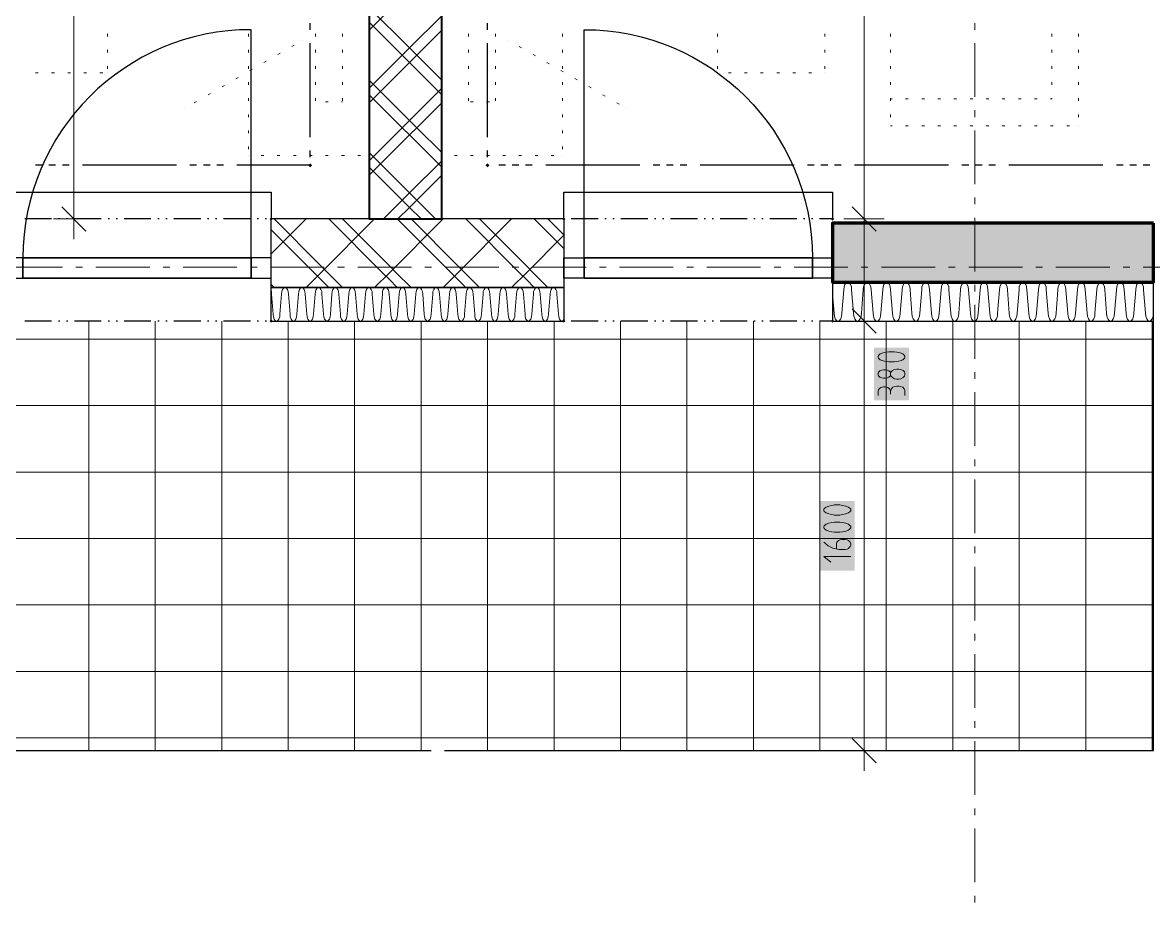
# Model space of a CAD drawing. Header units: millimetres. Extents: x 0 to 594, y 0 to 420.
# Drawn here: x 446.1 to 488.67, y 132.79 to 165.91 of the extents above; entities that cross this region are included whole.
import ezdxf

# ---------------------------------------------------------------- set-up
doc = ezdxf.new("R2010")
doc.units = ezdxf.units.MM
doc.header["$LTSCALE"] = 8
for name, color, linetype in [('PDF_Dvere', 7, 'Continuous'), ('PDF_Koty delkove', 7, 'Continuous'), ('PDF_Nabytek', 7, 'Continuous'), ('PDF_Obecne 0.25', 7, 'Continuous'), ('PDF_Osy hlavni', 7, 'Continuous'), ('PDF_Pozarni useky', 7, 'Continuous'), ('PDF_Srafy', 7, 'Continuous'), ('PDF_Steny akusticke', 7, 'Continuous'), ('PDF_Steny obvodove nosne', 7, 'Continuous'), ('PDF_Steny sendvic', 7, 'Continuous'), ('PDF_Zatepleni', 7, 'Continuous')]:
    doc.layers.add(name, color=color, linetype=linetype)

msp = doc.modelspace()

# ---------------------------------------------------------------- linework, layer by layer
at = {"layer": 'PDF_Dvere', "lineweight": 25}
for points in [[(454.703, 157.054), (454.703, 165.647, 0.414213), (446.11, 157.054)], [(467.239, 157.054), (467.239, 165.647, -0.414213), (475.833, 157.054)]]:
    msp.add_lwpolyline(points, format="xyb", dxfattribs=at)
for points in [[(445.352, 156.295), (446.11, 156.295), (446.11, 157.054), (445.352, 157.054)], [(446.11, 156.295), (446.11, 157.054)], [(454.703, 156.295), (455.462, 156.295), (455.462, 157.054), (454.703, 157.054)], [(454.703, 156.295), (454.703, 157.054)], [(467.239, 156.295), (466.481, 156.295), (466.481, 157.054), (467.239, 157.054)], [(467.239, 156.295), (467.239, 157.054)], [(476.591, 156.295), (475.833, 156.295), (475.833, 157.054), (476.591, 157.054)], [(475.833, 156.295), (475.833, 157.054)]]:
    msp.add_lwpolyline(points, close=True, dxfattribs=at)
for points in [[(446.11, 157.054), (454.703, 157.054), (446.11, 157.054)], [(475.833, 157.054), (467.239, 157.054), (475.833, 157.054)], [(446.11, 156.295), (454.703, 156.295), (446.11, 156.295)], [(475.833, 156.295), (467.239, 156.295), (475.833, 156.295)]]:
    msp.add_lwpolyline(points, dxfattribs=at)
at = {"layer": 'PDF_Koty delkove', "lineweight": 18}
for points in [[(477.781, 138.502), (477.781, 146.352), (477.781, 154.678), (477.781, 158.025), (477.781, 158.52), (477.781, 168.917), (477.781, 199.767), (477.781, 205.833), (477.781, 207.299), (477.781, 214.376), (477.781, 232.826), (477.781, 239.448), (477.781, 240.964), (477.781, 243.694), (477.781, 251.276), (477.781, 258.858)], [(448.028, 158.52), (448.028, 205.833), (448.028, 207.299), (448.028, 214.376), (448.028, 239.448), (448.028, 240.964), (448.028, 243.694)], [(448.483, 158.065), (447.573, 158.975)], [(478.236, 158.065), (477.326, 158.975)], [(448.786, 158.52), (448.028, 158.52), (447.269, 158.52)], [(448.028, 158.52), (448.028, 157.761)], [(478.539, 158.52), (477.781, 158.52), (477.023, 158.52)], [(478.236, 154.223), (477.326, 155.133)], [(478.539, 154.678), (477.781, 154.678), (477.023, 154.678)], [(478.78, 152.628), (478.762, 152.601), (478.712, 152.56), (478.645, 152.534), (478.577, 152.52), (478.51, 152.52), (478.443, 152.534), (478.375, 152.56), (478.325, 152.615), (478.309, 152.655), (478.309, 152.709), (478.325, 152.749), (478.375, 152.803), (478.443, 152.83), (478.51, 152.844), (478.577, 152.844), (478.645, 152.83), (478.712, 152.803), (478.762, 152.763), (478.78, 152.736)], [(479.083, 152.871), (479.015, 152.871), (478.931, 152.857), (478.847, 152.817), (478.797, 152.763), (478.78, 152.736), (478.78, 152.628), (478.797, 152.601), (478.847, 152.547), (478.931, 152.506), (479.015, 152.492), (479.083, 152.492), (479.167, 152.506), (479.252, 152.547), (479.302, 152.601), (479.32, 152.655), (479.32, 152.709), (479.302, 152.763)], [(479.302, 152.763), (479.252, 152.817), (479.167, 152.857), (479.083, 152.871)], [(478.309, 151.872), (478.309, 152.034), (478.325, 152.088), (478.359, 152.142), (478.41, 152.169), (478.51, 152.196), (478.577, 152.196), (478.679, 152.169), (478.746, 152.115), (478.78, 152.034), (478.78, 151.926)], [(479.32, 151.872), (479.32, 152.061), (479.285, 152.128), (479.235, 152.182), (479.151, 152.209), (479.083, 152.223), (479.015, 152.223), (478.931, 152.209), (478.865, 152.182), (478.814, 152.128), (478.78, 152.034)], [(476.87, 147.752), (476.668, 147.752), (476.568, 147.738), (476.45, 147.711), (476.349, 147.671), (476.281, 147.617), (476.265, 147.59), (476.265, 147.536), (476.281, 147.509), (476.349, 147.455), (476.45, 147.415), (476.568, 147.387), (476.668, 147.373), (476.87, 147.373), (476.971, 147.387), (477.09, 147.415), (477.191, 147.455), (477.258, 147.509), (477.276, 147.536), (477.276, 147.59), (477.258, 147.617), (477.191, 147.671), (477.09, 147.711), (476.971, 147.738), (476.87, 147.752)], [(477.072, 146.455), (477.14, 146.442), (477.191, 146.415), (477.224, 146.388), (477.258, 146.348), (477.276, 146.293), (477.276, 146.24), (477.258, 146.186), (477.224, 146.145), (477.191, 146.118), (477.14, 146.091), (477.072, 146.077), (476.837, 146.077), (476.601, 146.131), (476.432, 146.212), (476.265, 146.348)], [(476.736, 146.105), (476.736, 146.293), (476.753, 146.348), (476.786, 146.388), (476.821, 146.415), (476.87, 146.442), (476.938, 146.455), (477.072, 146.455)], [(477.276, 145.807), (476.265, 145.807), (476.534, 145.592)], [(478.236, 138.048), (477.326, 138.957)], [(478.539, 138.502), (477.781, 138.502), (477.023, 138.502)], [(477.781, 138.502), (477.781, 137.744)]]:
    msp.add_lwpolyline(points, dxfattribs=at)
for points in [[(478.914, 153.519), (478.712, 153.519), (478.612, 153.505), (478.494, 153.478), (478.392, 153.438), (478.325, 153.384), (478.309, 153.357), (478.309, 153.303), (478.325, 153.276), (478.392, 153.222), (478.494, 153.182), (478.612, 153.154), (478.712, 153.14), (478.914, 153.14), (479.015, 153.154), (479.133, 153.182), (479.235, 153.222), (479.302, 153.276), (479.32, 153.303), (479.32, 153.357), (479.302, 153.384), (479.235, 153.438), (479.133, 153.478), (479.015, 153.505)], [(476.87, 147.104), (476.668, 147.104), (476.568, 147.09), (476.45, 147.063), (476.349, 147.023), (476.281, 146.969), (476.265, 146.942), (476.265, 146.888), (476.281, 146.86), (476.349, 146.807), (476.45, 146.767), (476.568, 146.739), (476.668, 146.725), (476.87, 146.725), (476.971, 146.739), (477.09, 146.767), (477.191, 146.807), (477.258, 146.86), (477.276, 146.888), (477.276, 146.942), (477.258, 146.969), (477.191, 147.023), (477.09, 147.063), (476.971, 147.09)]]:
    msp.add_lwpolyline(points, close=True, dxfattribs=at)
at = {"layer": 'PDF_Koty delkove', "color": 7, "lineweight": 18, "true_color": 0xffffff, "transparency": 33554559}
for points in [[(479.471, 151.693), (479.471, 153.67), (478.157, 151.693), (478.157, 153.67)], [(477.427, 145.277), (477.427, 147.903), (476.113, 145.277), (476.113, 147.903)]]:
    msp.add_solid(points, dxfattribs=at)
at = {"layer": 'PDF_Nabytek', "lineweight": 13}
for points in [[(449.296, 165.392), (449.296, 165.493)], [(454.602, 165.392), (454.602, 165.493)], [(456.649, 165.255), (456.649, 165.255)], [(457.13, 165.392), (457.13, 165.493)], [(458.141, 165.392), (458.141, 165.493)], [(459.152, 165.392), (459.152, 165.493)], [(461.881, 165.392), (461.881, 165.493)], [(462.892, 165.392), (462.892, 165.493)], [(463.903, 165.392), (463.903, 165.493)], [(464.384, 165.255), (464.384, 165.255)], [(466.431, 165.392), (466.431, 165.493)], [(472.258, 165.392), (472.258, 165.493)], [(476.302, 165.392), (476.302, 165.493)], [(478.777, 165.392), (478.777, 165.493)], [(484.843, 165.392), (484.843, 165.493)], [(485.853, 165.392), (485.853, 165.493)], [(449.296, 164.785), (449.296, 164.886)], [(454.602, 164.785), (454.602, 164.886)], [(455.71, 164.713), (455.797, 164.763)], [(456.235, 165.016), (456.322, 165.066)], [(457.13, 164.785), (457.13, 164.886)], [(458.141, 164.785), (458.141, 164.886)], [(459.152, 164.785), (459.152, 164.886)], [(461.881, 164.785), (461.881, 164.886)], [(462.892, 164.785), (462.892, 164.886)], [(463.903, 164.785), (463.903, 164.886)], [(464.879, 164.969), (464.792, 165.02)], [(466.431, 164.785), (466.431, 164.886)], [(472.258, 164.785), (472.258, 164.886)], [(476.302, 164.785), (476.302, 164.886)], [(478.777, 164.785), (478.777, 164.886)], [(484.843, 164.785), (484.843, 164.886)], [(485.853, 164.785), (485.853, 164.886)], [(455.184, 164.409), (455.272, 164.46)], [(465.404, 164.666), (465.317, 164.716)], [(465.93, 164.362), (465.842, 164.413)], [(446.688, 164.022), (446.587, 164.022)], [(447.295, 164.022), (447.194, 164.022)], [(447.901, 164.022), (447.8, 164.022)], [(448.508, 164.022), (448.407, 164.022)], [(449.115, 164.022), (449.014, 164.022)], [(449.296, 164.179), (449.296, 164.28)], [(449.296, 164.022), (449.296, 164.022)], [(449.296, 164.022), (449.296, 164.022)], [(454.602, 164.179), (454.602, 164.28)], [(454.659, 164.106), (454.746, 164.157)], [(457.13, 164.179), (457.13, 164.28)], [(458.141, 164.179), (458.141, 164.28)], [(459.152, 164.179), (459.152, 164.28)], [(461.881, 164.179), (461.881, 164.28)], [(462.892, 164.179), (462.892, 164.28)], [(463.903, 164.179), (463.903, 164.28)], [(466.455, 164.059), (466.368, 164.11)], [(466.431, 164.179), (466.431, 164.28)], [(472.258, 164.179), (472.258, 164.28)], [(472.258, 164.022), (472.258, 164.022)], [(472.258, 164.022), (472.258, 164.022)], [(472.771, 164.022), (472.67, 164.022)], [(473.378, 164.022), (473.277, 164.022)], [(473.984, 164.022), (473.883, 164.022)], [(474.591, 164.022), (474.49, 164.022)], [(475.198, 164.022), (475.097, 164.022)], [(475.804, 164.022), (475.703, 164.022)], [(476.302, 164.179), (476.302, 164.28)], [(476.302, 164.022), (476.302, 164.022)], [(476.302, 164.022), (476.302, 164.022)], [(478.777, 164.179), (478.777, 164.28)], [(484.843, 164.179), (484.843, 164.28)], [(485.853, 164.179), (485.853, 164.28)], [(453.608, 163.499), (453.696, 163.55)], [(454.134, 163.803), (454.221, 163.853)], [(454.602, 163.572), (454.602, 163.673)], [(457.13, 163.572), (457.13, 163.673)], [(458.141, 163.572), (458.141, 163.673)], [(459.152, 163.572), (459.152, 163.673)], [(461.881, 163.572), (461.881, 163.673)], [(462.892, 163.572), (462.892, 163.673)], [(463.903, 163.572), (463.903, 163.673)], [(466.431, 163.572), (466.431, 163.673)], [(466.98, 163.756), (466.893, 163.806)], [(467.506, 163.453), (467.418, 163.503)], [(478.777, 163.572), (478.777, 163.673)], [(484.843, 163.572), (484.843, 163.673)], [(485.853, 163.572), (485.853, 163.673)], [(453.083, 163.196), (453.171, 163.247)], [(454.602, 162.966), (454.602, 163.067)], [(457.13, 162.966), (457.13, 163.067)], [(458.141, 162.966), (458.141, 163.067)], [(459.152, 162.966), (459.152, 163.067)], [(461.881, 162.966), (461.881, 163.067)], [(462.892, 162.966), (462.892, 163.067)], [(463.903, 162.966), (463.903, 163.067)], [(466.431, 162.966), (466.431, 163.067)], [(468.031, 163.149), (467.943, 163.2)], [(478.777, 162.966), (478.777, 163.067)], [(484.843, 163.043), (484.843, 163.067)], [(485.853, 162.966), (485.853, 163.067)], [(452.186, 162.678), (452.186, 162.678)], [(452.558, 162.893), (452.645, 162.943)], [(457.13, 162.927), (457.13, 162.927)], [(457.13, 162.927), (457.13, 162.927)], [(457.607, 162.927), (457.506, 162.927)], [(458.141, 162.927), (458.112, 162.927)], [(458.141, 162.927), (458.141, 162.927)], [(458.141, 162.927), (458.141, 162.927)], [(462.892, 162.927), (462.892, 162.927)], [(462.892, 162.927), (462.892, 162.927)], [(463.066, 162.927), (462.965, 162.927)], [(463.673, 162.927), (463.571, 162.927)], [(463.903, 162.927), (463.903, 162.927)], [(463.903, 162.927), (463.903, 162.927)], [(468.556, 162.846), (468.469, 162.897)], [(468.847, 162.678), (468.847, 162.678)], [(478.837, 163.043), (478.777, 163.043)], [(478.777, 163.043), (478.777, 163.043)], [(479.444, 163.043), (479.343, 163.043)], [(480.05, 163.043), (479.949, 163.043)], [(480.657, 163.043), (480.556, 163.043)], [(481.263, 163.043), (481.162, 163.043)], [(481.87, 163.043), (481.769, 163.043)], [(482.477, 163.043), (482.375, 163.043)], [(483.083, 163.043), (482.982, 163.043)], [(483.69, 163.043), (483.589, 163.043)], [(484.296, 163.043), (484.195, 163.043)], [(484.843, 163.043), (484.802, 163.043)], [(484.843, 163.043), (484.843, 163.043)], [(484.843, 163.043), (484.843, 163.043)], [(454.602, 162.359), (454.602, 162.46)], [(459.152, 162.359), (459.152, 162.46)], [(461.881, 162.359), (461.881, 162.46)], [(466.431, 162.359), (466.431, 162.46)], [(478.777, 162.359), (478.777, 162.46)], [(485.853, 162.359), (485.853, 162.46)], [(454.602, 161.752), (454.602, 161.853)], [(459.152, 161.752), (459.152, 161.853)], [(461.881, 161.752), (461.881, 161.853)], [(466.431, 161.752), (466.431, 161.853)], [(478.777, 162.032), (478.777, 162.032)], [(478.837, 162.032), (478.777, 162.032)], [(478.777, 162.032), (478.777, 162.032)], [(479.444, 162.032), (479.343, 162.032)], [(480.05, 162.032), (479.949, 162.032)], [(480.657, 162.032), (480.556, 162.032)], [(481.263, 162.032), (481.162, 162.032)], [(481.87, 162.032), (481.769, 162.032)], [(482.477, 162.032), (482.375, 162.032)], [(483.083, 162.032), (482.982, 162.032)], [(483.69, 162.032), (483.589, 162.032)], [(484.296, 162.032), (484.195, 162.032)], [(484.903, 162.032), (484.802, 162.032)], [(485.509, 162.032), (485.408, 162.032)], [(485.853, 162.032), (485.853, 162.032)], [(485.853, 162.032), (485.853, 162.032)], [(454.602, 161.146), (454.602, 161.247)], [(459.152, 161.146), (459.152, 161.247)], [(461.881, 161.146), (461.881, 161.247)], [(466.431, 161.146), (466.431, 161.247)], [(454.602, 160.905), (454.602, 160.905)], [(454.602, 160.905), (454.602, 160.905)], [(455.18, 160.905), (455.079, 160.905)], [(455.787, 160.905), (455.686, 160.905)], [(456.394, 160.905), (456.293, 160.905)], [(457, 160.905), (456.899, 160.905)], [(457.607, 160.905), (457.506, 160.905)], [(458.213, 160.905), (458.112, 160.905)], [(458.82, 160.905), (458.719, 160.905)], [(459.152, 160.905), (459.152, 160.905)], [(459.152, 160.905), (459.152, 160.905)], [(461.881, 160.905), (461.881, 160.905)], [(461.881, 160.905), (461.881, 160.905)], [(462.459, 160.905), (462.358, 160.905)], [(463.066, 160.905), (462.965, 160.905)], [(463.673, 160.905), (463.571, 160.905)], [(464.279, 160.905), (464.178, 160.905)], [(464.886, 160.905), (464.785, 160.905)], [(465.492, 160.905), (465.391, 160.905)], [(466.099, 160.905), (465.998, 160.905)], [(466.431, 160.905), (466.431, 160.905)], [(466.431, 160.905), (466.431, 160.905)]]:
    msp.add_lwpolyline(points, dxfattribs=at)
at = {"layer": 'PDF_Obecne 0.25', "lineweight": 25}
for points in [[(445.352, 158.52), (445.352, 159.531), (455.462, 159.531), (455.462, 158.52)], [(466.481, 158.52), (466.481, 159.531), (476.591, 159.531), (476.591, 158.52)], [(440.752, 154.678), (440.752, 138.502), (461.478, 138.502)], [(461.983, 138.502), (488.672, 138.502), (488.672, 154.678)]]:
    msp.add_lwpolyline(points, dxfattribs=at)
at = {"layer": 'PDF_Osy hlavni', "lineweight": 18}
for points in [[(481.949, 165.645), (481.949, 165.897)], [(481.949, 163.117), (481.949, 165.139)], [(481.949, 162.359), (481.949, 162.612)], [(481.949, 159.832), (481.949, 161.853)], [(481.949, 159.073), (481.949, 159.326)], [(481.949, 156.546), (481.949, 158.568)], [(447.598, 156.7), (445.576, 156.7)], [(448.356, 156.7), (448.104, 156.7)], [(450.884, 156.7), (448.862, 156.7)], [(451.642, 156.7), (451.389, 156.7)], [(454.169, 156.7), (452.148, 156.7)], [(454.928, 156.7), (454.675, 156.7)], [(457.455, 156.7), (455.433, 156.7)], [(458.213, 156.7), (457.961, 156.7)], [(460.741, 156.7), (458.719, 156.7)], [(461.499, 156.7), (461.246, 156.7)], [(464.026, 156.7), (462.004, 156.7)], [(464.785, 156.7), (464.532, 156.7)], [(467.312, 156.7), (465.29, 156.7)], [(468.07, 156.7), (467.818, 156.7)], [(470.598, 156.7), (468.576, 156.7)], [(471.356, 156.7), (471.103, 156.7)], [(473.883, 156.7), (471.861, 156.7)], [(474.642, 156.7), (474.389, 156.7)], [(477.169, 156.7), (475.147, 156.7)], [(477.927, 156.7), (477.674, 156.7)], [(480.455, 156.7), (478.433, 156.7)], [(481.213, 156.7), (480.96, 156.7)], [(483.74, 156.7), (481.718, 156.7)], [(484.498, 156.7), (484.246, 156.7)], [(487.026, 156.7), (485.004, 156.7)], [(487.784, 156.7), (487.531, 156.7)], [(490.312, 156.7), (488.29, 156.7)], [(481.949, 155.788), (481.949, 156.04)], [(481.949, 153.26), (481.949, 155.282)], [(481.949, 152.502), (481.949, 152.755)], [(481.949, 149.975), (481.949, 151.997)], [(481.949, 149.216), (481.949, 149.469)], [(481.949, 146.689), (481.949, 148.711)], [(481.949, 145.931), (481.949, 146.183)], [(481.949, 143.403), (481.949, 145.425)], [(481.949, 142.645), (481.949, 142.898)], [(481.949, 140.118), (481.949, 142.14)], [(481.949, 139.359), (481.949, 139.612)], [(481.949, 136.832), (481.949, 138.854)], [(481.949, 136.074), (481.949, 136.327)], [(481.949, 133.546), (481.949, 135.568)], [(481.949, 132.788), (481.949, 133.041)]]:
    msp.add_lwpolyline(points, dxfattribs=at)
at = {"layer": 'PDF_Pozarni useky', "lineweight": 30}
for points in [[(456.928, 165.645), (456.928, 165.897)], [(463.6, 165.645), (463.6, 165.897)], [(456.928, 161.601), (456.928, 165.139)], [(463.6, 161.601), (463.6, 165.139)], [(456.928, 160.842), (456.928, 161.095)], [(463.6, 160.842), (463.6, 161.095)], [(446.84, 160.542), (446.587, 160.542)], [(447.345, 160.542), (447.093, 160.542)], [(447.851, 160.542), (447.598, 160.542)], [(451.895, 160.542), (448.356, 160.542)], [(452.653, 160.542), (452.4, 160.542)], [(453.159, 160.542), (452.906, 160.542)], [(453.664, 160.542), (453.411, 160.542)], [(456.928, 160.542), (454.169, 160.542)], [(456.928, 160.542), (456.928, 160.59)], [(463.6, 160.542), (463.6, 160.59)], [(464.279, 160.542), (464.026, 160.542)], [(464.785, 160.542), (464.532, 160.542)], [(465.29, 160.542), (465.037, 160.542)], [(469.334, 160.542), (465.796, 160.542)], [(470.092, 160.542), (469.839, 160.542)], [(470.598, 160.542), (470.345, 160.542)], [(471.103, 160.542), (470.85, 160.542)], [(475.147, 160.542), (471.609, 160.542)], [(475.905, 160.542), (475.653, 160.542)], [(476.411, 160.542), (476.158, 160.542)], [(476.916, 160.542), (476.664, 160.542)], [(480.96, 160.542), (477.422, 160.542)], [(481.718, 160.542), (481.466, 160.542)], [(482.224, 160.542), (481.971, 160.542)], [(482.729, 160.542), (482.477, 160.542)], [(486.773, 160.542), (483.235, 160.542)], [(487.531, 160.542), (487.279, 160.542)], [(488.037, 160.542), (487.784, 160.542)], [(488.542, 160.542), (488.29, 160.542)]]:
    msp.add_lwpolyline(points, dxfattribs=at)
at = {"layer": 'PDF_Pozarni useky', "lineweight": 30, "transparency": 33554559}
for points in [[(457.003, 160.542), (456.928, 160.466), (456.928, 160.617), (456.852, 160.542)], [(456.928, 160.466), (456.852, 160.542), (457.003, 160.542), (456.928, 160.617)], [(463.6, 160.466), (463.524, 160.542), (463.676, 160.542), (463.6, 160.617)], [(463.676, 160.542), (463.6, 160.466), (463.6, 160.617), (463.524, 160.542)]]:
    msp.add_solid(points, dxfattribs=at)
at = {"layer": 'PDF_Srafy', "lineweight": 9}
for points in [[(448.593, 154.678), (448.593, 153.996), (448.593, 148.992)], [(451.095, 154.678), (451.095, 151.494), (451.095, 146.49)], [(453.597, 154.678), (453.597, 153.996), (453.597, 148.992), (453.597, 143.988)], [(456.099, 154.678), (456.099, 151.494), (456.099, 146.49), (456.099, 141.486)], [(458.601, 154.678), (458.601, 153.996), (458.601, 148.992), (458.601, 143.988), (458.601, 138.984), (458.601, 138.502)], [(461.103, 154.678), (461.103, 151.494), (461.103, 146.49), (461.103, 141.486), (461.103, 138.502)], [(488.672, 138.984), (488.626, 138.984), (483.622, 138.984), (478.617, 138.984), (473.613, 138.984), (468.609, 138.984), (463.605, 138.984), (463.605, 143.988), (463.605, 148.992), (463.605, 153.996), (463.605, 154.678)], [(466.107, 154.678), (466.107, 151.494), (466.107, 146.49), (466.107, 141.486), (466.107, 138.502)], [(468.609, 154.678), (468.609, 153.996), (468.609, 148.992), (468.609, 143.988), (468.609, 138.984), (468.609, 138.502)], [(471.111, 154.678), (471.111, 151.494), (471.111, 146.49), (471.111, 141.486), (471.111, 138.502)], [(473.613, 154.678), (473.613, 153.996)], [(476.115, 154.678), (476.115, 151.494)], [(478.617, 154.678), (478.617, 153.996), (478.617, 148.992), (478.617, 143.988)], [(481.119, 154.678), (481.119, 151.494), (481.119, 146.49), (481.119, 141.486)], [(483.622, 154.678), (483.622, 153.996), (483.622, 148.992), (483.622, 143.988), (483.622, 138.984)], [(486.124, 154.678), (486.124, 151.494), (486.124, 146.49), (486.124, 141.486), (486.124, 138.502)], [(488.626, 154.678), (488.626, 153.996), (488.626, 148.992), (488.626, 143.988), (488.626, 138.984), (488.626, 138.502)], [(453.597, 153.996), (448.593, 153.996), (443.589, 153.996), (440.752, 153.996)], [(488.672, 153.996), (488.626, 153.996), (483.622, 153.996), (478.617, 153.996), (473.613, 153.996), (468.609, 153.996), (463.605, 153.996), (458.601, 153.996), (453.597, 153.996)], [(473.613, 153.996), (473.613, 148.992), (473.613, 143.988), (473.613, 138.984), (473.613, 138.502)], [(456.099, 151.494), (451.095, 151.494), (446.091, 151.494), (441.087, 151.494), (440.752, 151.494)], [(488.672, 151.494), (486.124, 151.494), (481.119, 151.494), (476.115, 151.494), (471.111, 151.494), (466.107, 151.494), (461.103, 151.494), (456.099, 151.494)], [(476.115, 151.494), (476.115, 146.49), (476.115, 141.486), (476.115, 138.502)], [(458.601, 148.992), (453.597, 148.992), (448.593, 148.992), (443.589, 148.992), (440.752, 148.992)], [(448.593, 148.992), (448.593, 143.988), (448.593, 138.984), (448.593, 138.502)], [(488.672, 148.992), (488.626, 148.992), (483.622, 148.992), (478.617, 148.992), (473.613, 148.992), (468.609, 148.992), (463.605, 148.992), (458.601, 148.992)], [(456.099, 146.49), (451.095, 146.49), (446.091, 146.49), (441.087, 146.49), (440.752, 146.49)], [(451.095, 146.49), (451.095, 141.486), (451.095, 138.502)], [(488.672, 146.49), (486.124, 146.49), (481.119, 146.49), (476.115, 146.49), (471.111, 146.49), (466.107, 146.49), (461.103, 146.49), (456.099, 146.49)], [(458.601, 143.988), (453.597, 143.988), (448.593, 143.988), (443.589, 143.988), (440.752, 143.988)], [(453.597, 143.988), (453.597, 138.984), (453.597, 138.502)], [(488.672, 143.988), (488.626, 143.988), (483.622, 143.988), (478.617, 143.988), (473.613, 143.988), (468.609, 143.988), (463.605, 143.988), (458.601, 143.988)], [(478.617, 143.988), (478.617, 138.984), (478.617, 138.502)], [(461.103, 141.486), (456.099, 141.486), (451.095, 141.486), (446.091, 141.486), (441.087, 141.486), (440.752, 141.486)], [(456.099, 141.486), (456.099, 138.502)], [(488.672, 141.486), (486.124, 141.486), (481.119, 141.486), (476.115, 141.486), (471.111, 141.486), (466.107, 141.486), (461.103, 141.486)], [(481.119, 141.486), (481.119, 138.502)], [(463.605, 138.984), (458.601, 138.984), (453.597, 138.984), (448.593, 138.984), (443.589, 138.984), (440.752, 138.984)], [(463.605, 138.984), (463.605, 138.502)], [(483.622, 138.984), (483.622, 138.502)]]:
    msp.add_lwpolyline(points, dxfattribs=at)
at = {"layer": 'PDF_Steny akusticke', "lineweight": 40}
msp.add_lwpolyline([(459.303, 205.833), (459.152, 205.833), (459.152, 158.52), (461.881, 158.52), (461.881, 205.833), (461.73, 205.833)], dxfattribs=at)
at = {"layer": 'PDF_Steny akusticke', "lineweight": 9}
for points in [[(459.152, 165.627), (460.668, 167.143), (460.941, 167.416)], [(460.941, 164.687), (460.668, 164.959), (459.152, 166.476)], [(459.152, 163.443), (460.395, 164.687), (460.668, 164.959), (461.881, 166.173)], [(460.395, 164.687), (459.152, 165.93)], [(459.152, 162.897), (460.668, 164.414), (460.941, 164.687), (461.881, 165.627)], [(460.668, 164.414), (460.395, 164.687)], [(461.881, 163.2), (460.668, 164.414)], [(461.881, 163.746), (460.941, 164.687)], [(460.941, 161.957), (460.668, 162.23), (459.152, 163.746)], [(459.152, 160.713), (460.395, 161.957), (460.668, 162.23), (461.881, 163.443)], [(460.395, 161.957), (459.152, 163.2)], [(459.152, 160.167), (460.668, 161.684), (460.941, 161.957), (461.881, 162.897)], [(460.668, 161.684), (460.395, 161.957)], [(461.881, 161.017), (460.941, 161.957)], [(461.881, 160.471), (460.668, 161.684)], [(460.941, 159.227), (460.668, 159.5), (459.152, 161.017)], [(460.668, 159.5), (461.881, 160.713)], [(460.395, 159.227), (459.152, 160.471)], [(460.941, 159.227), (461.881, 160.167)], [(459.687, 158.52), (460.395, 159.227)], [(460.233, 158.52), (460.668, 158.954), (460.941, 159.227)], [(460.395, 159.227), (460.668, 159.5)], [(460.668, 158.954), (460.395, 159.227)], [(461.649, 158.52), (460.941, 159.227)], [(461.103, 158.52), (460.668, 158.954)]]:
    msp.add_lwpolyline(points, dxfattribs=at)
at = {"layer": 'PDF_Steny obvodove nosne', "lineweight": 70}
msp.add_lwpolyline([(488.672, 158.368), (476.591, 158.368), (476.591, 156.144), (488.672, 156.144)], close=True, dxfattribs=at)
at = {"layer": 'PDF_Steny obvodove nosne', "color": 9, "lineweight": 9, "true_color": 0xc0c0c0, "transparency": 33554559}
msp.add_solid([(488.672, 158.368), (476.591, 158.368), (488.672, 156.144), (476.591, 156.144)], dxfattribs=at)
at = {"layer": 'PDF_Steny sendvic', "lineweight": 25}
for points in [[(447.194, 158.52), (446.183, 158.52)], [(447.497, 158.52), (447.447, 158.52)], [(447.8, 158.52), (447.75, 158.52)], [(449.064, 158.52), (448.053, 158.52)], [(449.367, 158.52), (449.317, 158.52)], [(449.671, 158.52), (449.62, 158.52)], [(450.934, 158.52), (449.923, 158.52)], [(451.238, 158.52), (451.187, 158.52)], [(451.541, 158.52), (451.49, 158.52)], [(452.805, 158.52), (451.794, 158.52)], [(453.108, 158.52), (453.057, 158.52)], [(453.411, 158.52), (453.361, 158.52)], [(454.675, 158.52), (453.664, 158.52)], [(454.978, 158.52), (454.928, 158.52)], [(455.282, 158.52), (455.231, 158.52)], [(466.503, 158.52), (466.481, 158.52)], [(467.767, 158.52), (466.756, 158.52)], [(468.07, 158.52), (468.02, 158.52)], [(468.374, 158.52), (468.323, 158.52)], [(469.637, 158.52), (468.626, 158.52)], [(469.941, 158.52), (469.89, 158.52)], [(470.244, 158.52), (470.193, 158.52)], [(471.508, 158.52), (470.497, 158.52)], [(471.811, 158.52), (471.76, 158.52)], [(472.114, 158.52), (472.064, 158.52)], [(473.378, 158.52), (472.367, 158.52)], [(473.681, 158.52), (473.631, 158.52)], [(473.984, 158.52), (473.934, 158.52)], [(475.248, 158.52), (474.237, 158.52)], [(475.551, 158.52), (475.501, 158.52)], [(475.855, 158.52), (475.804, 158.52)], [(476.591, 158.52), (476.107, 158.52)], [(447.194, 154.678), (446.183, 154.678)], [(447.497, 154.678), (447.447, 154.678)], [(447.8, 154.678), (447.75, 154.678)], [(449.064, 154.678), (448.053, 154.678)], [(449.367, 154.678), (449.317, 154.678)], [(449.671, 154.678), (449.62, 154.678)], [(450.934, 154.678), (449.923, 154.678)], [(451.238, 154.678), (451.187, 154.678)], [(451.541, 154.678), (451.49, 154.678)], [(452.805, 154.678), (451.794, 154.678)], [(453.108, 154.678), (453.057, 154.678)], [(453.411, 154.678), (453.361, 154.678)], [(454.675, 154.678), (453.664, 154.678)], [(454.978, 154.678), (454.928, 154.678)], [(455.282, 154.678), (455.231, 154.678)], [(466.503, 154.678), (466.481, 154.678)], [(467.767, 154.678), (466.756, 154.678)], [(468.07, 154.678), (468.02, 154.678)], [(468.374, 154.678), (468.323, 154.678)], [(469.637, 154.678), (468.626, 154.678)], [(469.941, 154.678), (469.89, 154.678)], [(470.244, 154.678), (470.193, 154.678)], [(471.508, 154.678), (470.497, 154.678)], [(471.811, 154.678), (471.76, 154.678)], [(472.114, 154.678), (472.064, 154.678)], [(473.378, 154.678), (472.367, 154.678)], [(473.681, 154.678), (473.631, 154.678)], [(473.984, 154.678), (473.934, 154.678)], [(475.248, 154.678), (474.237, 154.678)], [(475.551, 154.678), (475.501, 154.678)], [(475.855, 154.678), (475.804, 154.678)], [(476.591, 154.678), (476.107, 154.678)]]:
    msp.add_lwpolyline(points, dxfattribs=at)
at = {"layer": 'PDF_Steny sendvic', "lineweight": 9}
for points in [[(455.462, 157.205), (456.776, 158.52)], [(457.332, 156.755), (455.568, 158.52)], [(456.776, 155.942), (457.332, 156.498), (459.354, 158.52)], [(459.652, 156.498), (457.63, 158.52)], [(459.91, 156.755), (458.146, 158.52)], [(459.354, 155.942), (459.91, 156.498), (461.932, 158.52)], [(462.23, 156.498), (460.208, 158.52)], [(462.488, 156.755), (460.724, 158.52)], [(461.932, 155.942), (462.488, 156.498), (464.51, 158.52)], [(464.808, 156.498), (462.786, 158.52)], [(465.066, 156.755), (463.302, 158.52)], [(466.481, 157.403), (465.364, 158.52)], [(466.481, 157.918), (465.88, 158.52)], [(457.074, 156.498), (455.462, 158.11)], [(464.51, 155.942), (465.066, 156.498), (466.481, 157.913)], [(457.59, 156.498), (457.332, 156.755)], [(460.168, 156.498), (459.91, 156.755)], [(462.746, 156.498), (462.488, 156.755)], [(465.324, 156.498), (465.066, 156.755)], [(457.332, 156.24), (457.074, 156.498)], [(457.63, 155.942), (457.332, 156.24)], [(458.146, 155.942), (457.59, 156.498)], [(459.91, 156.24), (459.652, 156.498)], [(460.208, 155.942), (459.91, 156.24)], [(460.724, 155.942), (460.168, 156.498)], [(462.488, 156.24), (462.23, 156.498)], [(462.786, 155.942), (462.488, 156.24)], [(463.302, 155.942), (462.746, 156.498)], [(465.066, 156.24), (464.808, 156.498)], [(465.364, 155.942), (465.066, 156.24)], [(465.88, 155.942), (465.324, 156.498)], [(455.568, 155.942), (455.462, 156.048)], [(455.966, 155.942), (455.931, 155.924), (455.89, 155.869), (455.862, 155.786), (455.853, 155.689)], [(456.107, 155.689), (456.097, 155.786), (456.07, 155.869), (456.028, 155.924), (455.993, 155.942)], [(456.598, 155.942), (456.563, 155.924), (456.522, 155.869), (456.494, 155.786), (456.485, 155.689)], [(456.739, 155.689), (456.729, 155.786), (456.701, 155.869), (456.66, 155.924), (456.625, 155.942)], [(457.23, 155.942), (457.195, 155.924), (457.154, 155.869), (457.126, 155.786), (457.116, 155.689)], [(457.37, 155.689), (457.361, 155.786), (457.333, 155.869), (457.292, 155.924), (457.257, 155.942)], [(457.862, 155.942), (457.827, 155.924), (457.785, 155.869), (457.758, 155.786), (457.748, 155.689)], [(458.002, 155.689), (457.993, 155.786), (457.965, 155.869), (457.924, 155.924), (457.889, 155.942)], [(458.494, 155.942), (458.459, 155.924), (458.417, 155.869), (458.39, 155.786), (458.38, 155.689)], [(458.634, 155.689), (458.624, 155.786), (458.597, 155.869), (458.556, 155.924), (458.52, 155.942)], [(459.126, 155.942), (459.09, 155.924), (459.049, 155.869), (459.022, 155.786), (459.012, 155.689)], [(459.266, 155.689), (459.256, 155.786), (459.229, 155.869), (459.188, 155.924), (459.152, 155.942)], [(459.758, 155.942), (459.722, 155.924), (459.681, 155.869), (459.654, 155.786), (459.644, 155.689)], [(459.898, 155.689), (459.888, 155.786), (459.861, 155.869), (459.819, 155.924), (459.784, 155.942)], [(460.354, 155.924), (460.313, 155.869), (460.285, 155.786), (460.276, 155.689)], [(460.389, 155.942), (460.354, 155.924)], [(460.53, 155.689), (460.52, 155.786), (460.493, 155.869), (460.451, 155.924), (460.416, 155.942)], [(461.021, 155.942), (460.986, 155.924), (460.945, 155.869), (460.917, 155.786), (460.908, 155.689)], [(461.162, 155.689), (461.152, 155.786), (461.124, 155.869), (461.083, 155.924), (461.048, 155.942)], [(461.653, 155.942), (461.618, 155.924), (461.577, 155.869), (461.549, 155.786), (461.539, 155.689)], [(461.793, 155.689), (461.784, 155.786), (461.756, 155.869), (461.715, 155.924), (461.68, 155.942)], [(462.285, 155.942), (462.25, 155.924), (462.208, 155.869), (462.181, 155.786), (462.171, 155.689)], [(462.425, 155.689), (462.416, 155.786), (462.388, 155.869), (462.347, 155.924), (462.312, 155.942)], [(462.917, 155.942), (462.882, 155.924), (462.84, 155.869), (462.813, 155.786), (462.803, 155.689)], [(463.057, 155.689), (463.047, 155.786), (463.02, 155.869), (462.979, 155.924), (462.943, 155.942)], [(463.549, 155.942), (463.513, 155.924), (463.472, 155.869), (463.445, 155.786), (463.435, 155.689)], [(463.689, 155.689), (463.679, 155.786), (463.652, 155.869), (463.611, 155.924), (463.575, 155.942)], [(464.181, 155.942), (464.145, 155.924), (464.104, 155.869), (464.076, 155.786), (464.067, 155.689)], [(464.321, 155.689), (464.311, 155.786), (464.284, 155.869), (464.242, 155.924), (464.207, 155.942)], [(464.812, 155.942), (464.777, 155.924), (464.736, 155.869), (464.708, 155.786), (464.699, 155.689)], [(464.953, 155.689), (464.943, 155.786), (464.915, 155.869), (464.874, 155.924), (464.839, 155.942)], [(465.444, 155.942), (465.409, 155.924), (465.368, 155.869), (465.34, 155.786), (465.331, 155.689)], [(465.585, 155.689), (465.575, 155.786), (465.547, 155.869), (465.506, 155.924), (465.471, 155.942)], [(466.076, 155.942), (466.041, 155.924), (466, 155.869), (465.972, 155.786), (465.962, 155.689)], [(466.216, 155.689), (466.207, 155.786), (466.179, 155.869), (466.138, 155.924), (466.103, 155.942)], [(455.475, 155.689), (455.465, 155.786), (455.462, 155.797)], [(455.537, 154.931), (455.475, 155.689)], [(455.853, 155.689), (455.79, 154.931)], [(455.853, 155.689), (455.853, 155.689)], [(456.169, 154.931), (456.107, 155.689)], [(456.485, 155.689), (456.422, 154.931)], [(456.485, 155.689), (456.485, 155.689)], [(456.801, 154.931), (456.739, 155.689)], [(457.116, 155.689), (457.054, 154.931)], [(457.116, 155.689), (457.116, 155.689)], [(457.433, 154.931), (457.37, 155.689)], [(457.748, 155.689), (457.686, 154.931)], [(457.748, 155.689), (457.748, 155.689)], [(458.065, 154.931), (458.002, 155.689)], [(458.38, 155.689), (458.318, 154.931)], [(458.38, 155.689), (458.38, 155.689)], [(458.38, 155.689), (458.38, 155.689)], [(458.697, 154.931), (458.634, 155.689)], [(459.012, 155.689), (458.949, 154.931)], [(459.012, 155.689), (459.012, 155.689)], [(459.329, 154.931), (459.266, 155.689)], [(459.644, 155.689), (459.581, 154.931)], [(459.644, 155.689), (459.644, 155.689)], [(459.96, 154.931), (459.898, 155.689)], [(460.276, 155.689), (460.213, 154.931)], [(460.276, 155.689), (460.276, 155.689)], [(460.592, 154.931), (460.53, 155.689)], [(460.908, 155.689), (460.845, 154.931)], [(460.908, 155.689), (460.908, 155.689)], [(461.224, 154.931), (461.162, 155.689)], [(461.539, 155.689), (461.477, 154.931)], [(461.539, 155.689), (461.539, 155.689)], [(461.856, 154.931), (461.793, 155.689)], [(462.171, 155.689), (462.109, 154.931)], [(462.171, 155.689), (462.171, 155.689)], [(462.488, 154.931), (462.425, 155.689)], [(462.803, 155.689), (462.741, 154.931)], [(462.803, 155.689), (462.803, 155.689)], [(463.12, 154.931), (463.057, 155.689)], [(463.435, 155.689), (463.372, 154.931)], [(463.435, 155.689), (463.435, 155.689)], [(463.752, 154.931), (463.689, 155.689)], [(464.067, 155.689), (464.004, 154.931)], [(464.067, 155.689), (464.067, 155.689)], [(464.383, 154.931), (464.321, 155.689)], [(464.699, 155.689), (464.636, 154.931)], [(464.699, 155.689), (464.699, 155.689)], [(465.015, 154.931), (464.953, 155.689)], [(465.331, 155.689), (465.268, 154.931)], [(465.331, 155.689), (465.331, 155.689)], [(465.647, 154.931), (465.585, 155.689)], [(465.962, 155.689), (465.9, 154.931)], [(465.962, 155.689), (465.962, 155.689)], [(466.279, 154.931), (466.216, 155.689)], [(455.537, 154.931), (455.547, 154.834), (455.574, 154.752), (455.615, 154.697), (455.664, 154.678)], [(455.664, 154.678), (455.712, 154.697), (455.753, 154.752), (455.781, 154.834), (455.79, 154.931)], [(456.169, 154.931), (456.179, 154.834), (456.206, 154.752), (456.247, 154.697), (456.296, 154.678)], [(456.296, 154.678), (456.344, 154.697), (456.385, 154.752), (456.412, 154.834), (456.422, 154.931)], [(456.801, 154.931), (456.811, 154.834), (456.838, 154.752), (456.879, 154.697), (456.928, 154.678)], [(456.928, 154.678), (456.976, 154.697)], [(456.976, 154.697), (457.017, 154.752), (457.044, 154.834), (457.054, 154.931)], [(457.433, 154.931), (457.443, 154.834), (457.47, 154.752), (457.511, 154.697), (457.559, 154.678)], [(457.559, 154.678), (457.608, 154.697), (457.649, 154.752), (457.676, 154.834), (457.686, 154.931)], [(458.065, 154.931), (458.074, 154.834), (458.102, 154.752), (458.143, 154.697), (458.191, 154.678)], [(458.191, 154.678), (458.24, 154.697), (458.281, 154.752), (458.308, 154.834), (458.318, 154.931)], [(458.697, 154.931), (458.706, 154.834), (458.734, 154.752)], [(458.734, 154.752), (458.775, 154.697), (458.823, 154.678)], [(458.823, 154.678), (458.871, 154.697), (458.912, 154.752), (458.94, 154.834), (458.949, 154.931)], [(459.329, 154.931), (459.338, 154.834), (459.366, 154.752), (459.407, 154.697), (459.455, 154.678)], [(459.455, 154.678), (459.503, 154.697), (459.544, 154.752), (459.572, 154.834), (459.581, 154.931)], [(459.96, 154.931), (459.97, 154.834), (459.997, 154.752), (460.038, 154.697), (460.087, 154.678)], [(460.087, 154.678), (460.135, 154.697), (460.176, 154.752), (460.204, 154.834), (460.213, 154.931)], [(460.592, 154.931), (460.602, 154.834), (460.629, 154.752), (460.67, 154.697), (460.719, 154.678)], [(460.719, 154.678), (460.767, 154.697), (460.808, 154.752), (460.835, 154.834), (460.845, 154.931)], [(461.224, 154.931), (461.234, 154.834), (461.261, 154.752), (461.302, 154.697), (461.35, 154.678)], [(461.35, 154.678), (461.399, 154.697), (461.44, 154.752), (461.467, 154.834), (461.477, 154.931)], [(461.856, 154.931), (461.866, 154.834), (461.893, 154.752), (461.934, 154.697), (461.982, 154.678)], [(461.982, 154.678), (462.031, 154.697), (462.072, 154.752), (462.099, 154.834), (462.109, 154.931)], [(462.488, 154.931), (462.497, 154.834), (462.525, 154.752), (462.566, 154.697), (462.614, 154.678)], [(462.614, 154.678), (462.663, 154.697), (462.704, 154.752), (462.731, 154.834), (462.741, 154.931)], [(463.12, 154.931), (463.129, 154.834), (463.157, 154.752), (463.198, 154.697), (463.246, 154.678)], [(463.246, 154.678), (463.294, 154.697), (463.335, 154.752), (463.363, 154.834), (463.372, 154.931)], [(463.752, 154.931), (463.761, 154.834), (463.789, 154.752), (463.83, 154.697), (463.878, 154.678)], [(463.878, 154.678), (463.926, 154.697), (463.967, 154.752), (463.995, 154.834), (464.004, 154.931)], [(464.383, 154.931), (464.393, 154.834), (464.42, 154.752), (464.461, 154.697), (464.51, 154.678)], [(464.51, 154.678), (464.558, 154.697), (464.599, 154.752), (464.627, 154.834), (464.636, 154.931)], [(465.015, 154.931), (465.025, 154.834), (465.052, 154.752), (465.093, 154.697), (465.142, 154.678)], [(465.142, 154.678), (465.19, 154.697), (465.231, 154.752), (465.258, 154.834)], [(465.258, 154.834), (465.268, 154.931)], [(465.647, 154.931), (465.657, 154.834), (465.684, 154.752), (465.725, 154.697), (465.773, 154.678)], [(465.773, 154.678), (465.822, 154.697), (465.863, 154.752), (465.89, 154.834), (465.9, 154.931)], [(466.279, 154.931), (466.289, 154.834), (466.316, 154.752), (466.357, 154.697), (466.405, 154.678)], [(466.405, 154.678), (466.454, 154.697), (466.481, 154.734)]]:
    msp.add_lwpolyline(points, dxfattribs=at)
at = {"layer": 'PDF_Steny sendvic', "lineweight": 30}
for points in [[(455.462, 154.678), (455.462, 155.942), (455.462, 156.295), (455.462, 157.054), (455.462, 158.52)], [(466.481, 158.52), (461.881, 158.52), (459.152, 158.52), (455.462, 158.52)], [(466.481, 158.52), (466.481, 157.054), (466.481, 156.295), (466.481, 155.942), (466.481, 154.678)], [(455.462, 155.942), (466.481, 155.942)], [(466.481, 155.942), (455.462, 155.942)], [(455.462, 154.678), (466.481, 154.678)]]:
    msp.add_lwpolyline(points, dxfattribs=at)
at = {"layer": 'PDF_Steny sendvic', "lineweight": 25, "transparency": 33554559}
for points in [[(455.525, 158.52), (455.462, 158.456), (455.462, 158.583), (455.398, 158.52)], [(466.544, 158.52), (466.481, 158.456), (466.481, 158.583), (466.418, 158.52)], [(476.654, 158.52), (476.591, 158.456), (476.591, 158.583), (476.528, 158.52)], [(455.525, 154.678), (455.462, 154.615), (455.462, 154.741), (455.398, 154.678)], [(466.544, 154.678), (466.481, 154.615), (466.481, 154.741), (466.418, 154.678)], [(476.654, 154.678), (476.591, 154.615), (476.591, 154.741), (476.528, 154.678)]]:
    msp.add_solid(points, dxfattribs=at)
at = {"layer": 'PDF_Steny sendvic', "lineweight": 9, "transparency": 33554559}
for points in [[(457.332, 156.475), (457.309, 156.498), (457.355, 156.498), (457.332, 156.52)], [(459.91, 156.475), (459.887, 156.498), (459.933, 156.498), (459.91, 156.52)], [(462.488, 156.475), (462.465, 156.498), (462.511, 156.498), (462.488, 156.52)], [(465.066, 156.475), (465.043, 156.498), (465.089, 156.498), (465.066, 156.52)], [(455.79, 154.908), (455.767, 154.931), (455.813, 154.931), (455.79, 154.953)], [(456.422, 154.908), (456.399, 154.931), (456.445, 154.931), (456.422, 154.953)], [(457.054, 154.908), (457.031, 154.931), (457.077, 154.931), (457.054, 154.953)], [(457.686, 154.908), (457.663, 154.931), (457.708, 154.931), (457.686, 154.953)], [(458.318, 154.908), (458.295, 154.931), (458.34, 154.931), (458.318, 154.953)], [(458.949, 154.908), (458.927, 154.931), (458.972, 154.931), (458.949, 154.953)], [(459.581, 154.908), (459.559, 154.931), (459.604, 154.931), (459.581, 154.953)], [(460.213, 154.908), (460.19, 154.931), (460.236, 154.931), (460.213, 154.953)], [(460.845, 154.908), (460.822, 154.931), (460.868, 154.931), (460.845, 154.953)], [(461.477, 154.908), (461.454, 154.931), (461.5, 154.931), (461.477, 154.953)], [(462.109, 154.908), (462.086, 154.931), (462.131, 154.931), (462.109, 154.953)], [(462.741, 154.908), (462.718, 154.931), (462.763, 154.931), (462.741, 154.953)], [(463.372, 154.908), (463.35, 154.931), (463.395, 154.931), (463.372, 154.953)], [(464.004, 154.908), (463.982, 154.931), (464.027, 154.931), (464.004, 154.953)], [(464.636, 154.908), (464.613, 154.931), (464.659, 154.931), (464.636, 154.953)], [(465.268, 154.908), (465.245, 154.931), (465.291, 154.931), (465.268, 154.953)], [(465.9, 154.908), (465.877, 154.931), (465.923, 154.931), (465.9, 154.953)]]:
    msp.add_solid(points, dxfattribs=at)
at = {"layer": 'PDF_Zatepleni', "lineweight": 30}
msp.add_lwpolyline([(488.672, 156.144), (476.591, 156.144), (476.591, 155.942), (476.591, 154.678), (488.672, 154.678), (488.672, 155.942)], close=True, dxfattribs=at)
at = {"layer": 'PDF_Zatepleni', "lineweight": 9}
for points in [[(477.017, 155.851), (476.945, 154.971)], [(477.149, 156.144), (477.108, 156.123), (477.06, 156.059), (477.028, 155.963), (477.017, 155.851)], [(477.017, 155.851), (477.017, 155.851)], [(477.312, 155.851), (477.301, 155.963), (477.269, 156.059), (477.221, 156.123), (477.18, 156.144)], [(477.384, 154.971), (477.312, 155.851)], [(477.75, 155.851), (477.678, 154.971)], [(477.882, 156.144), (477.841, 156.123), (477.793, 156.059), (477.761, 155.963), (477.75, 155.851)], [(477.75, 155.851), (477.75, 155.851)], [(478.045, 155.851), (478.034, 155.963), (478.002, 156.059), (477.954, 156.123), (477.913, 156.144)], [(478.117, 154.971), (478.045, 155.851)], [(478.483, 155.851), (478.411, 154.971)], [(478.615, 156.144), (478.574, 156.123), (478.526, 156.059), (478.494, 155.963), (478.483, 155.851)], [(478.483, 155.851), (478.483, 155.851)], [(478.778, 155.851), (478.767, 155.963), (478.735, 156.059), (478.687, 156.123), (478.646, 156.144)], [(478.85, 154.971), (478.778, 155.851)], [(479.216, 155.851), (479.144, 154.971)], [(479.348, 156.144), (479.307, 156.123), (479.259, 156.059), (479.227, 155.963), (479.216, 155.851)], [(479.216, 155.851), (479.216, 155.851)], [(479.511, 155.851), (479.499, 155.963), (479.468, 156.059), (479.42, 156.123), (479.379, 156.144)], [(479.583, 154.971), (479.511, 155.851)], [(479.949, 155.851), (479.876, 154.971)], [(480.081, 156.144), (480.04, 156.123), (479.992, 156.059), (479.96, 155.963), (479.949, 155.851)], [(479.949, 155.851), (479.949, 155.851)], [(480.244, 155.851), (480.232, 155.963), (480.201, 156.059), (480.153, 156.123), (480.112, 156.144)], [(480.316, 154.971), (480.244, 155.851)], [(480.682, 155.851), (480.609, 154.971)], [(480.814, 156.144), (480.773, 156.123), (480.725, 156.059), (480.693, 155.963), (480.682, 155.851)], [(480.682, 155.851), (480.682, 155.851)], [(481.049, 154.971), (480.977, 155.851), (480.965, 155.963), (480.933, 156.059), (480.886, 156.123), (480.845, 156.144)], [(481.415, 155.851), (481.342, 154.971)], [(481.547, 156.144), (481.506, 156.123), (481.458, 156.059), (481.426, 155.963), (481.415, 155.851)], [(481.415, 155.851), (481.415, 155.851)], [(481.782, 154.971), (481.71, 155.851), (481.698, 155.963), (481.666, 156.059), (481.619, 156.123), (481.578, 156.144)], [(482.148, 155.851), (482.075, 154.971)], [(482.28, 156.144), (482.239, 156.123), (482.191, 156.059), (482.159, 155.963), (482.148, 155.851)], [(482.148, 155.851), (482.148, 155.851)], [(482.515, 154.971), (482.443, 155.851), (482.431, 155.963), (482.399, 156.059), (482.352, 156.123), (482.311, 156.144)], [(482.881, 155.851), (482.808, 154.971)], [(483.013, 156.144), (482.972, 156.123), (482.924, 156.059), (482.892, 155.963), (482.881, 155.851)], [(482.881, 155.851), (482.881, 155.851)], [(483.248, 154.971), (483.175, 155.851), (483.164, 155.963), (483.132, 156.059), (483.085, 156.123), (483.044, 156.144)], [(483.614, 155.851), (483.541, 154.971)], [(483.746, 156.144), (483.705, 156.123), (483.657, 156.059), (483.625, 155.963), (483.614, 155.851)], [(483.614, 155.851), (483.614, 155.851)], [(483.897, 155.963), (483.865, 156.059), (483.817, 156.123), (483.776, 156.144)], [(483.908, 155.851), (483.897, 155.963)], [(483.981, 154.971), (483.908, 155.851)], [(484.347, 155.851), (484.274, 154.971)], [(484.479, 156.144), (484.438, 156.123), (484.39, 156.059), (484.358, 155.963), (484.347, 155.851)], [(484.347, 155.851), (484.347, 155.851)], [(484.641, 155.851), (484.63, 155.963), (484.598, 156.059), (484.55, 156.123), (484.509, 156.144)], [(484.714, 154.971), (484.641, 155.851)], [(485.08, 155.851), (485.007, 154.971)], [(485.212, 156.144), (485.171, 156.123), (485.123, 156.059), (485.091, 155.963), (485.08, 155.851)], [(485.08, 155.851), (485.08, 155.851)], [(485.374, 155.851), (485.363, 155.963), (485.331, 156.059), (485.283, 156.123), (485.242, 156.144)], [(485.447, 154.971), (485.374, 155.851)], [(485.813, 155.851), (485.74, 154.971)], [(485.945, 156.144), (485.904, 156.123), (485.856, 156.059), (485.824, 155.963), (485.813, 155.851)], [(485.813, 155.851), (485.813, 155.851)], [(486.107, 155.851), (486.096, 155.963), (486.064, 156.059), (486.016, 156.123), (485.975, 156.144)], [(486.18, 154.971), (486.107, 155.851)], [(486.546, 155.851), (486.473, 154.971)], [(486.678, 156.144), (486.637, 156.123), (486.589, 156.059), (486.557, 155.963), (486.546, 155.851)], [(486.546, 155.851), (486.546, 155.851)], [(486.84, 155.851), (486.829, 155.963), (486.797, 156.059), (486.749, 156.123), (486.708, 156.144)], [(486.913, 154.971), (486.84, 155.851)], [(487.279, 155.851), (487.206, 154.971)], [(487.41, 156.144), (487.369, 156.123), (487.322, 156.059), (487.29, 155.963), (487.279, 155.851)], [(487.279, 155.851), (487.279, 155.851)], [(487.573, 155.851), (487.562, 155.963), (487.53, 156.059), (487.482, 156.123), (487.441, 156.144)], [(487.646, 154.971), (487.573, 155.851)], [(488.011, 155.851), (487.939, 154.971), (487.928, 154.859), (487.896, 154.764), (487.848, 154.7), (487.792, 154.678)], [(488.143, 156.144), (488.102, 156.123), (488.055, 156.059), (488.023, 155.963), (488.011, 155.851)], [(488.011, 155.851), (488.011, 155.851)], [(488.306, 155.851), (488.295, 155.963), (488.263, 156.059), (488.215, 156.123), (488.174, 156.144)], [(488.379, 154.971), (488.306, 155.851)], [(476.651, 154.971), (476.591, 155.706)], [(476.651, 154.971), (476.663, 154.859), (476.694, 154.764), (476.742, 154.7), (476.798, 154.678)], [(476.798, 154.678), (476.854, 154.7), (476.902, 154.764), (476.933, 154.859), (476.945, 154.971)], [(477.384, 154.971), (477.396, 154.859), (477.427, 154.764), (477.475, 154.7), (477.531, 154.678)], [(477.531, 154.678), (477.587, 154.7), (477.635, 154.764), (477.666, 154.859), (477.678, 154.971)], [(478.117, 154.971), (478.129, 154.859), (478.16, 154.764), (478.208, 154.7), (478.264, 154.678)], [(478.264, 154.678), (478.32, 154.7), (478.368, 154.764), (478.399, 154.859), (478.411, 154.971)], [(478.85, 154.971), (478.861, 154.859), (478.893, 154.764), (478.941, 154.7), (478.997, 154.678)], [(479.101, 154.764), (479.132, 154.859), (479.144, 154.971)], [(479.583, 154.971), (479.594, 154.859), (479.626, 154.764), (479.674, 154.7), (479.73, 154.678)], [(479.73, 154.678), (479.786, 154.7), (479.834, 154.764), (479.865, 154.859), (479.876, 154.971)], [(480.316, 154.971), (480.327, 154.859), (480.359, 154.764)], [(480.463, 154.678), (480.519, 154.7), (480.566, 154.764), (480.598, 154.859), (480.609, 154.971)], [(481.049, 154.971), (481.06, 154.859), (481.092, 154.764), (481.14, 154.7), (481.196, 154.678)], [(481.196, 154.678), (481.252, 154.7), (481.299, 154.764), (481.331, 154.859), (481.342, 154.971)], [(481.782, 154.971), (481.793, 154.859), (481.825, 154.764), (481.873, 154.7), (481.929, 154.678)], [(481.929, 154.678), (481.985, 154.7), (482.032, 154.764), (482.064, 154.859), (482.075, 154.971)], [(482.515, 154.971), (482.526, 154.859), (482.558, 154.764), (482.606, 154.7), (482.662, 154.678)], [(482.662, 154.678), (482.718, 154.7), (482.765, 154.764), (482.797, 154.859), (482.808, 154.971)], [(483.248, 154.971), (483.259, 154.859), (483.291, 154.764), (483.339, 154.7), (483.395, 154.678)], [(483.395, 154.678), (483.451, 154.7), (483.498, 154.764), (483.53, 154.859), (483.541, 154.971)], [(483.981, 154.971), (483.992, 154.859), (484.024, 154.764), (484.071, 154.7), (484.128, 154.678)], [(484.128, 154.678), (484.184, 154.7), (484.231, 154.764), (484.263, 154.859), (484.274, 154.971)], [(484.714, 154.971), (484.725, 154.859), (484.757, 154.764), (484.804, 154.7), (484.861, 154.678)], [(484.861, 154.678), (484.917, 154.7), (484.964, 154.764), (484.996, 154.859), (485.007, 154.971)], [(485.447, 154.971), (485.458, 154.859), (485.49, 154.764), (485.537, 154.7), (485.593, 154.678)], [(485.593, 154.678), (485.65, 154.7), (485.697, 154.764), (485.729, 154.859), (485.74, 154.971)], [(486.18, 154.971), (486.191, 154.859), (486.223, 154.764), (486.27, 154.7), (486.326, 154.678)], [(486.326, 154.678), (486.383, 154.7), (486.43, 154.764), (486.462, 154.859), (486.473, 154.971)], [(486.913, 154.971), (486.924, 154.859), (486.956, 154.764), (487.003, 154.7), (487.059, 154.678)], [(487.059, 154.678), (487.115, 154.7), (487.163, 154.764), (487.195, 154.859), (487.206, 154.971)], [(487.646, 154.971), (487.657, 154.859), (487.689, 154.764), (487.736, 154.7), (487.792, 154.678)], [(488.379, 154.971), (488.39, 154.859), (488.422, 154.764), (488.469, 154.7), (488.525, 154.678)], [(488.525, 154.678), (488.581, 154.7), (488.629, 154.764), (488.661, 154.859), (488.672, 154.971)], [(478.997, 154.678), (479.053, 154.7), (479.101, 154.764)], [(480.359, 154.764), (480.407, 154.7), (480.463, 154.678)]]:
    msp.add_lwpolyline(points, dxfattribs=at)
at = {"layer": 'PDF_Zatepleni', "lineweight": 9, "transparency": 33554559}
for points in [[(476.945, 154.948), (476.922, 154.971), (476.967, 154.971), (476.945, 154.994)], [(477.678, 154.948), (477.655, 154.971), (477.7, 154.971), (477.678, 154.994)], [(478.411, 154.948), (478.388, 154.971), (478.433, 154.971), (478.411, 154.994)], [(479.144, 154.948), (479.121, 154.971), (479.166, 154.971), (479.144, 154.994)], [(479.876, 154.948), (479.854, 154.971), (479.899, 154.971), (479.876, 154.994)], [(480.609, 154.948), (480.587, 154.971), (480.632, 154.971), (480.609, 154.994)], [(481.342, 154.948), (481.32, 154.971), (481.365, 154.971), (481.342, 154.994)], [(482.075, 154.948), (482.053, 154.971), (482.098, 154.971), (482.075, 154.994)], [(482.808, 154.948), (482.786, 154.971), (482.831, 154.971), (482.808, 154.994)], [(483.541, 154.948), (483.518, 154.971), (483.564, 154.971), (483.541, 154.994)], [(484.274, 154.948), (484.251, 154.971), (484.297, 154.971), (484.274, 154.994)], [(485.007, 154.948), (484.984, 154.971), (485.03, 154.971), (485.007, 154.994)], [(485.74, 154.948), (485.717, 154.971), (485.763, 154.971), (485.74, 154.994)], [(486.473, 154.948), (486.45, 154.971), (486.496, 154.971), (486.473, 154.994)], [(487.206, 154.948), (487.183, 154.971), (487.229, 154.971), (487.206, 154.994)], [(487.939, 154.948), (487.916, 154.971), (487.962, 154.971), (487.939, 154.994)], [(488.672, 154.948), (488.649, 154.971), (488.672, 154.994)]]:
    msp.add_solid(points, dxfattribs=at)

doc.saveas('drawing.dxf')
